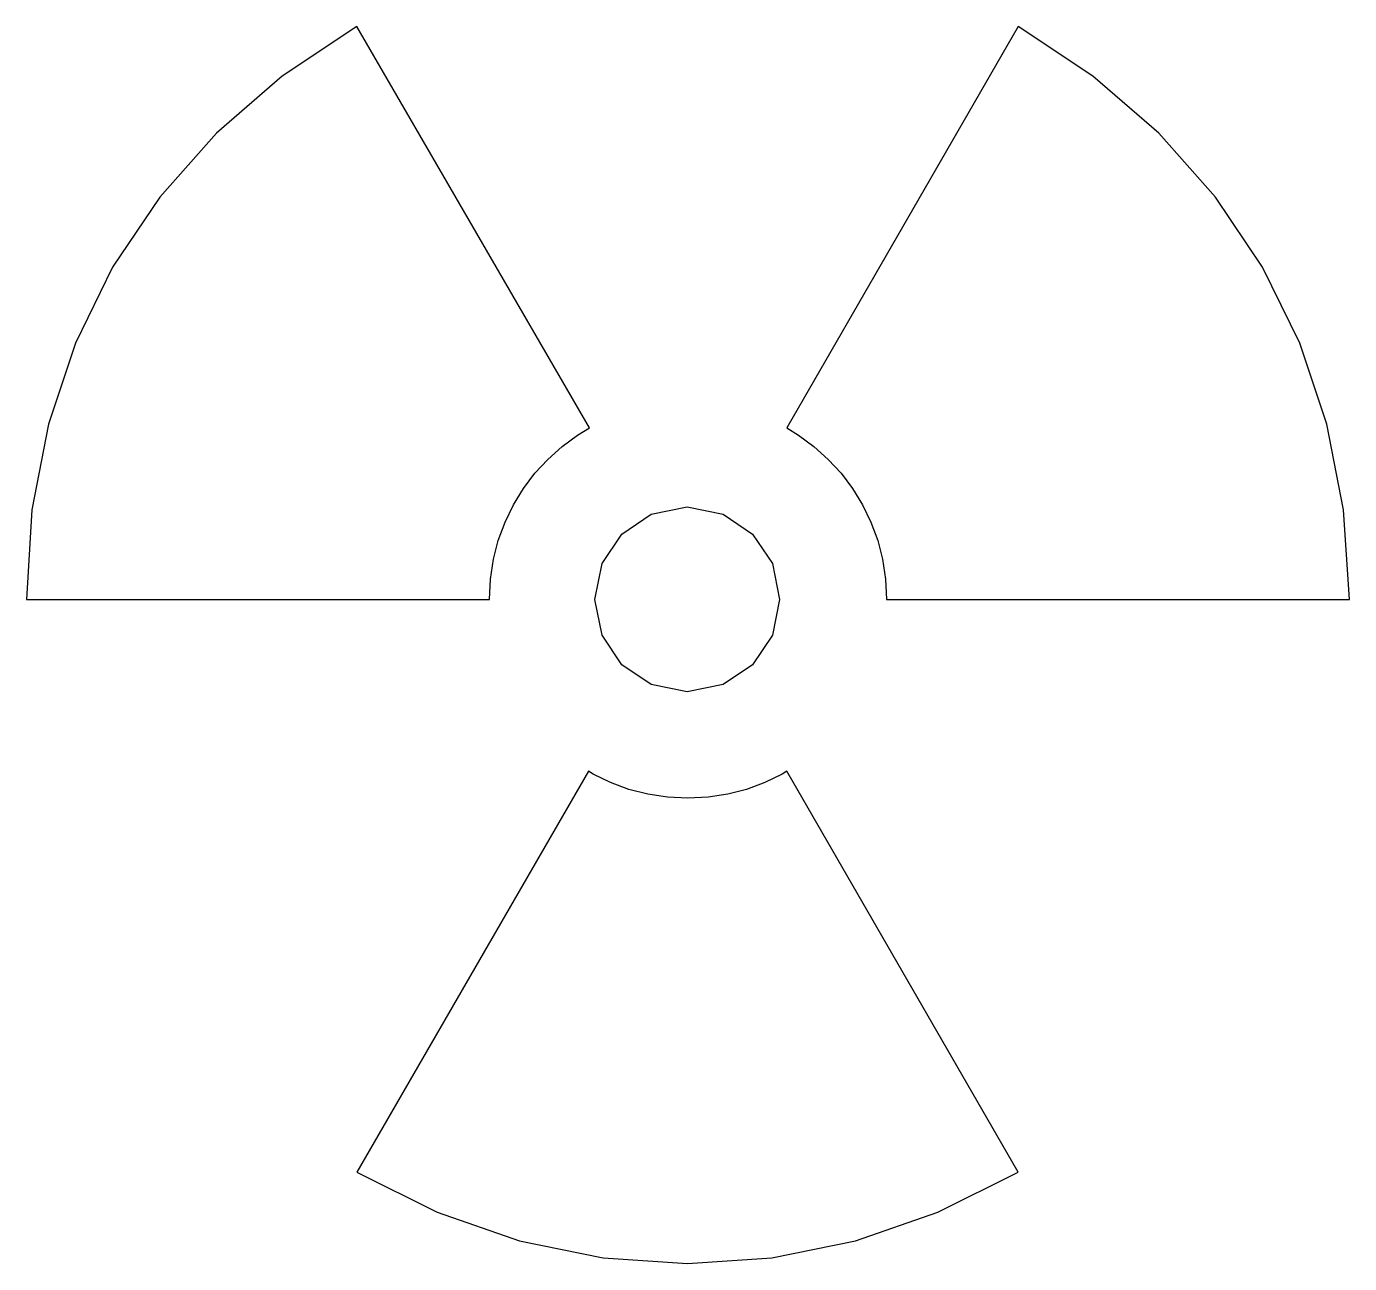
# Model space of a CAD drawing. Extents: x -2.39 to 2.2, y -2.31 to 1.99.
import ezdxf

# ---------------------------------------------------------------- set-up
doc = ezdxf.new("R2010")
doc.units = 0
doc.header["$MEASUREMENT"] = 0

msp = doc.modelspace()

# ---------------------------------------------------------------- linework, layer by layer
at = {"color": 7}
for points in [[(-1.2441, 1.9872), (-1.5034, 1.8152), (-1.7319, 1.6171), (-1.9285, 1.3953), (-2.092, 1.1515), (-2.2211, 0.888), (-2.3148, 0.6066), (-2.3719, 0.3096), (-2.3911, -0.001), (-0.7839, -0.001), (-0.7805, 0.0693), (-0.7702, 0.138), (-0.7531, 0.2033), (-0.729, 0.2668), (-0.6999, 0.3269), (-0.6655, 0.3836), (-0.626, 0.4368), (-0.5814, 0.4848), (-0.5315, 0.5295), (-0.4783, 0.569), (-0.4371, 0.5947), (-1.2441, 1.9872)], [(1.0515, 1.9872), (0.248, 0.5947), (0.2892, 0.569), (0.3424, 0.5295), (0.3923, 0.4848), (0.4369, 0.4368), (0.4763, 0.3836), (0.5106, 0.3269), (0.5399, 0.2668), (0.564, 0.2033), (0.5811, 0.138), (0.5914, 0.0693), (0.5948, -0.001), (2.2019, -0.001), (2.1814, 0.3096), (2.1236, 0.6066), (2.0292, 0.888), (1.8997, 1.1515), (1.736, 1.3953), (1.5393, 1.6171), (1.3108, 1.8152), (1.0515, 1.9872)], [(0.2235, -0.001), (0.1983, -0.1258), (0.1296, -0.2278), (0.0277, -0.2965), (-0.0971, -0.3217), (-0.2219, -0.2965), (-0.3239, -0.2278), (-0.3926, -0.1258), (-0.4178, -0.001), (-0.3926, 0.1238), (-0.3239, 0.2257), (-0.2219, 0.2944), (-0.0971, 0.3196), (0.0277, 0.2944), (0.1296, 0.2257), (0.1983, 0.1238), (0.2235, -0.001)], [(-0.4405, -0.5969), (-1.2441, -1.9894), (-0.9655, -2.1279), (-0.6797, -2.2269), (-0.3893, -2.2863), (-0.0963, -2.3061), (0.1966, -2.2863), (0.487, -2.2269), (0.7729, -2.1279), (1.0515, -1.9894), (0.248, -0.5969), (0.2325, -0.6072), (0.1724, -0.6363), (0.1089, -0.6604), (0.0436, -0.6776), (-0.025, -0.6878), (-0.0954, -0.6913), (-0.1658, -0.6878), (-0.2345, -0.6776), (-0.2997, -0.6604), (-0.3632, -0.6363), (-0.4233, -0.6072), (-0.4405, -0.5969)]]:
    msp.add_lwpolyline(points, close=True, dxfattribs=at)

doc.saveas('drawing.dxf')
